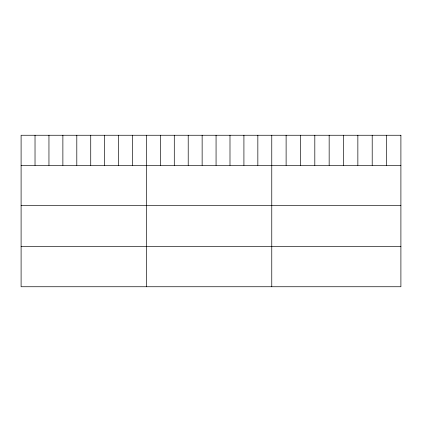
<?xml version="1.0" encoding="UTF-8"?>
<svg xmlns="http://www.w3.org/2000/svg" width="422" height="422" viewBox="0 0 422 422"><rect width="100%" height="100%" fill="white"/><g stroke="black" fill="none" stroke-linecap="round" stroke-linejoin="round"><path stroke-width="0.63" d="M21.1 165.35L400.9 165.35M21.1 205.408L400.9 205.408M21.1 246.685L400.9 246.685M386.552 135.256L386.552 165.35M372.204 135.256L372.204 165.35M357.856 135.256L357.856 165.35M343.508 135.256L343.508 165.35M329.16 135.256L329.16 165.35M314.812 135.256L314.812 165.35M300.464 135.256L300.464 165.35M286.116 135.256L286.116 165.35M271.768 135.256L271.768 286.744M257.842 135.256L257.842 165.35M243.916 135.256L243.916 165.35M229.99 135.256L229.99 165.35M216.064 135.256L216.064 165.35M202.138 135.256L202.138 165.35M188.212 135.256L188.212 165.35M174.286 135.256L174.286 165.35M160.36 135.256L160.36 165.35M146.434 135.256L146.434 286.744M132.508 135.256L132.508 165.35M118.582 135.256L118.582 165.35M104.656 135.256L104.656 165.35M90.73 135.256L90.73 165.35M76.804 135.256L76.804 165.35M62.878 135.256L62.878 165.35M48.952 135.256L48.952 165.35M35.026 135.256L35.026 165.35M400.9 135.256L21.1 135.256L21.1 286.744L400.9 286.744L400.9 135.256"/></g></svg>
